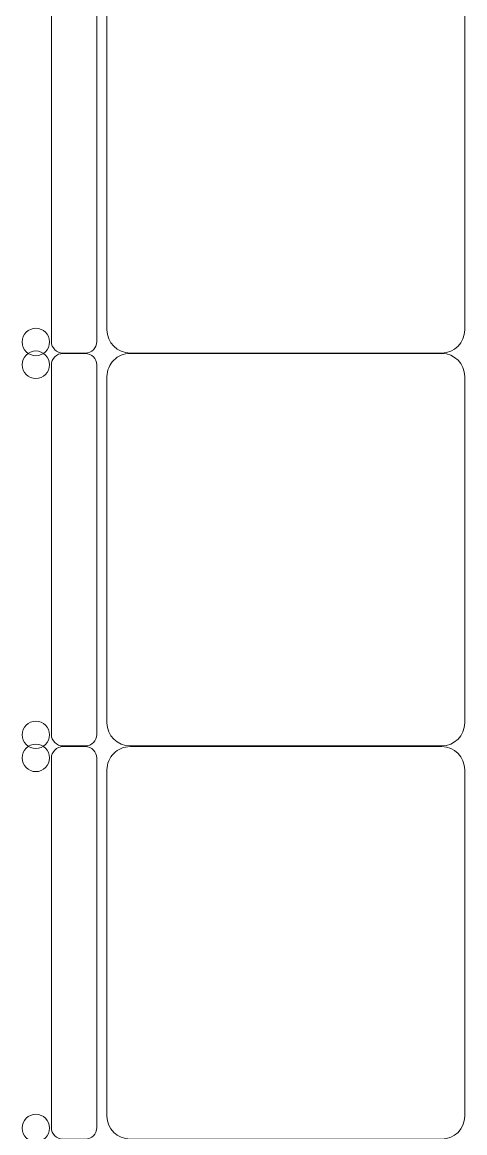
# Model space of a CAD drawing. Header units: millimetres. Extents: x 81609 to 272668, y -8553 to 29000.
# Drawn here: x 105020 to 105507, y 18263 to 19485 of the extents above; entities that cross this region are included whole.
import ezdxf

# ---------------------------------------------------------------- set-up
doc = ezdxf.new("R2010")
doc.units = ezdxf.units.MM
doc.layers.add('I-FURN-1', color=7, linetype='Continuous', lineweight=9, true_color=0xf0f0f0)

# ---------------------------------------------------------------- blocks, each defined once
blk = doc.blocks.new('Стул Breuer - 1_188-26331327-План размещения напольных электротехнических лючков и розеток 2 этажа в осях 23-33')
at = {"layer": 'I-FURN-1'}
for p, q in [((190.5, 241.3), (-190.5, 241.3)), ((-215.9, 215.9), (-215.9, -127)), ((215.9, -127), (215.9, 215.9)), ((-190.5, -152.4), (190.5, -152.4)), ((203.2, -163.5), (-203.2, -163.5)), ((-215.9, -176.2), (-215.9, -200.8)), ((215.9, -200.8), (215.9, -176.2)), ((-203.2, -213.5), (203.2, -213.5))]:
    blk.add_line(p, q, dxfattribs=at)
for centre, radius, start, end in [((-190.5, 215.9), 25.4, 90, 180), ((190.5, 215.9), 25.4, 0, 90), ((-190.5, -127), 25.4, 180, 270), ((190.5, -127), 25.4, 270, 360), ((-203.2, -176.2), 12.7, 90, 180), ((203.2, -176.2), 12.7, 360, 90), ((-203.2, -200.8), 12.7, 180, 270), ((203.2, -200.8), 12.7, 270, 360), ((-203.5, -230.6), 15.1, 360, 180), ((203.7, -230.6), 15.1, 360, 180), ((-203.5, -230.6), 15.1, 180, 360), ((203.7, -230.6), 15.1, 180, 360)]:
    blk.add_arc(centre, radius, start, end, dxfattribs=at)

msp = doc.modelspace()

# ---------------------------------------------------------------- block references
at = {"layer": 'I-FURN-1', "rotation": 269.9999999999994}
for p in [(105266.1, 19337.2), (105266.1, 18905), (105266.1, 18472.4)]:
    msp.add_blockref('Стул Breuer - 1_188-26331327-План размещения напольных электротехнических лючков и розеток 2 этажа в осях 23-33', p, dxfattribs=at)

doc.saveas('drawing.dxf')
